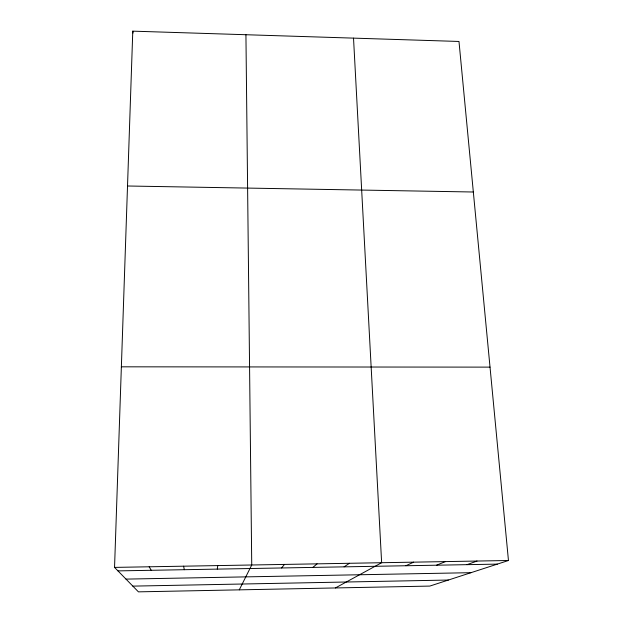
<?xml version="1.0" encoding="UTF-8"?>
<svg xmlns="http://www.w3.org/2000/svg" width="623" height="623" viewBox="0 0 623 623"><rect width="100%" height="100%" fill="white"/><g stroke="black" fill="none" stroke-linecap="round" stroke-linejoin="round"><path stroke-width="0.93" d="M114.546 567.397L132.785 31.15L458.987 41.461L508.454 560.498L429.815 586.079L138.431 591.85L114.546 567.397L508.454 560.498M217.263 569.111L217.77 565.591M239.279 589.856L251.739 564.991L245.929 34.724M281.518 567.966L284.509 564.422M312.886 567.405L317.084 563.846M344.075 566.852L349.456 563.285M335.4 587.948L381.642 562.717L353.521 38.128M405.908 565.746L413.625 562.156M436.559 565.201L445.422 561.603M467.032 564.656L477.031 561.043M117.957 570.886L497.325 564.119M125.986 579.11L470.98 572.685M132.839 586.126L448.373 580.044M121.368 366.822L490.021 367.126M127.52 185.997L473.332 192.009M149.17 566.79L151.264 570.294M183.575 566.19L184.361 569.702M132.785 31.15L133.003 33.035"/></g></svg>
